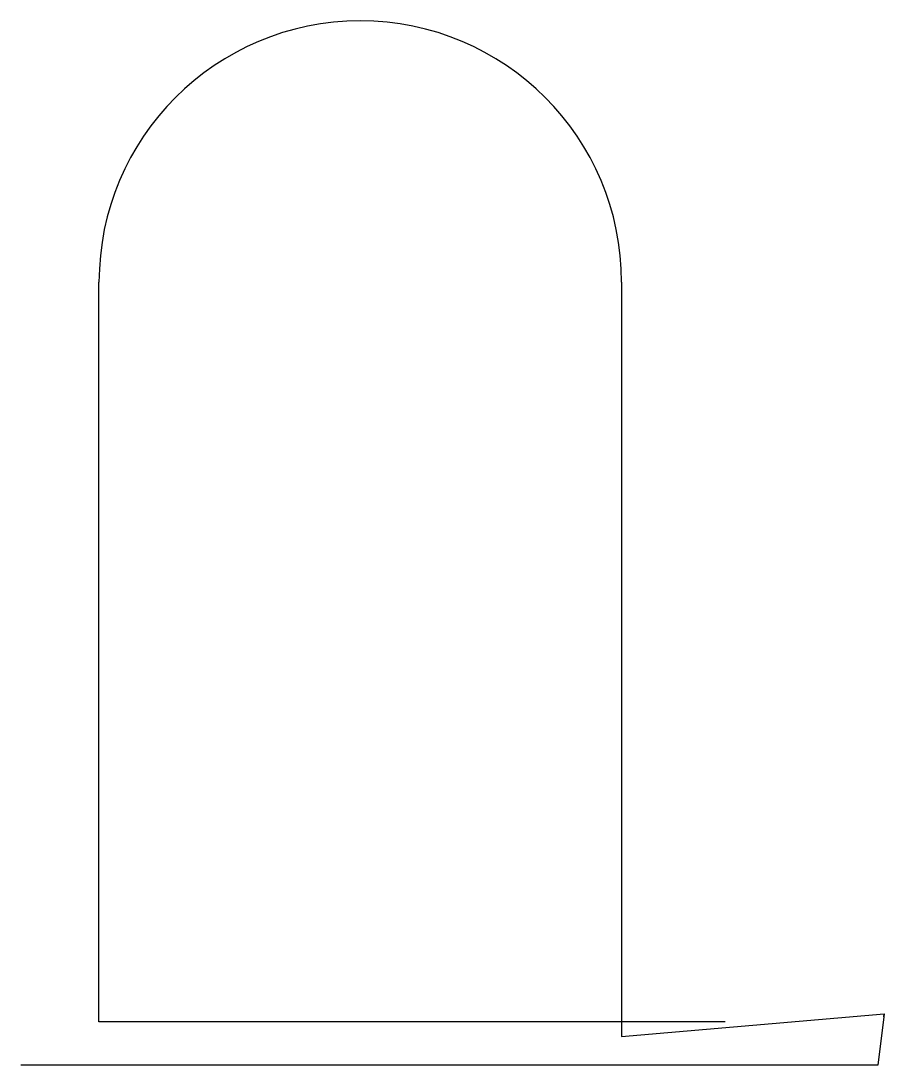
# Model space of a CAD drawing. Header units: metres. Extents: x 228 to 520, y 275 to 627.
import ezdxf

# ---------------------------------------------------------------- set-up
doc = ezdxf.new("R2010")
doc.units = ezdxf.units.M

msp = doc.modelspace()

# ---------------------------------------------------------------- linework, layer by layer
at = {"layer": 'TOOL_0'}
for p, q in [((254.753, 289.333), (254.753, 539.083)), ((431.253, 539.083), (431.253, 289.333)), ((431.253, 289.333), (254.753, 289.333)), ((431.253, 284.333), (519.893, 292.046)), ((466.253, 289.333), (431.253, 289.333)), ((431.253, 289.333), (431.253, 284.333)), ((519.771, 291.053), (517.766, 274.726)), ((519.893, 292.046), (519.771, 291.053)), ((519.771, 291.053), (519.893, 292.046)), ((519.893, 292.046), (519.771, 291.053)), ((229.373, 274.726), (228.373, 274.726)), ((517.766, 274.726), (229.373, 274.726))]:
    msp.add_line(p, q, dxfattribs=at)
msp.add_arc((343.003, 539.083), 88.25, 0, 180, dxfattribs=at)

doc.saveas('drawing.dxf')
